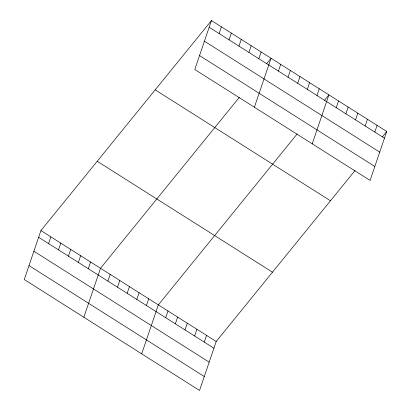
<?xml version="1.0" encoding="UTF-8"?>
<svg xmlns="http://www.w3.org/2000/svg" width="411" height="411" viewBox="0 0 411 411"><rect width="100%" height="100%" fill="white"/><g stroke="black" fill="none" stroke-linecap="round" stroke-linejoin="round"><path stroke-width="0.62" d="M211.46 20.55L194.793 69.505L370.075 180.424L386.741 131.469L211.46 20.55L40.925 230.576L24.259 279.531L199.541 390.45L216.207 341.495L354.981 170.58M48.57 243.584L50.861 236.859M58.501 249.867L60.792 243.148M68.437 256.156L70.723 249.431M78.367 262.439L80.659 255.719M88.298 268.727L90.59 262.002M83.854 317.246L100.52 268.291L239.3 97.371M107.872 281.114L110.163 274.389M117.515 287.212L119.801 280.487M127.153 293.315L129.444 286.59M219.104 33.558L221.395 26.833M136.791 299.413L139.082 292.689M229.035 39.846L231.326 33.121M146.434 305.512L148.72 298.792M238.971 46.13L241.257 39.405M141.697 353.845L158.363 304.89L297.143 133.976M248.902 52.413L251.193 45.693M165.715 317.713L168.001 310.993M258.832 58.701L261.124 51.976M175.353 323.817L177.644 317.092M254.388 107.22L271.055 58.264L266.636 63.71M184.996 329.915L187.282 323.195M278.406 71.088L280.698 64.363M194.634 336.018L196.926 329.293M288.049 77.186L290.336 70.466M204.277 342.116L206.563 335.397M297.687 83.289L299.979 76.564M307.33 89.387L309.617 82.662M316.968 95.491L319.26 88.766M312.232 143.819L328.898 94.864L324.474 100.31M336.249 107.687L338.536 100.967M345.887 113.79L348.179 107.066M355.53 119.889L357.817 113.169M365.168 125.992L367.46 119.267M374.811 132.09L377.098 125.37M382.317 136.914L386.741 131.469M209.173 27.275L384.449 138.194M204.426 41.208L379.707 152.127M199.541 55.567L374.817 166.486M155.183 89.86L330.465 200.779M97.201 161.266L272.483 272.185M40.925 230.576L216.207 341.495M38.639 237.301L213.915 348.22M33.892 251.234L209.173 362.153M29.006 265.593L204.282 376.512"/></g></svg>
